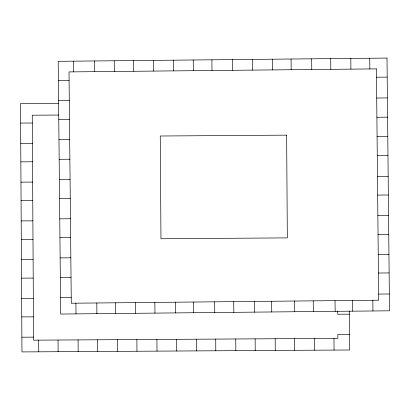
<?xml version="1.0" encoding="UTF-8"?>
<svg xmlns="http://www.w3.org/2000/svg" width="410" height="410" viewBox="0 0 410 410"><rect width="100%" height="100%" fill="white"/><g stroke="black" fill="none" stroke-linecap="round" stroke-linejoin="round"><path stroke-width="0.61" d="M376.498 77.213L387.199 77.106M58.389 80.396L69.095 80.288M58.589 100.563L69.29 100.455M376.703 98.031L387.404 97.928M58.773 119.418L69.474 119.315M376.892 117.275L387.593 117.173M58.973 139.59L69.674 139.482M377.082 136.689L387.783 136.586M377.267 155.636L387.973 155.528M59.168 159.321L69.869 159.213M59.368 179.488L70.069 179.38M377.477 176.725L388.178 176.623M377.656 195.098L388.362 194.991M59.552 198.676L70.259 198.568M377.856 215.378L388.557 215.276M59.752 218.843L70.453 218.735M378.046 234.397L388.747 234.289M59.937 237.733L70.643 237.626M378.245 254.625L388.946 254.518M60.137 257.9L70.838 257.793M378.425 273.034L389.126 272.927M60.331 277.544L71.032 277.442M378.63 294.083L389.336 293.975M60.531 297.711L71.232 297.609M58.615 103.371L20.5 103.592L21.961 351.923L349.627 349.991L349.402 310.959M58.686 115.056L32.257 115.21L33.579 340.167L337.876 338.373L337.85 334.396L349.535 334.329M20.613 123.087L32.303 123.02M20.736 143.387L32.421 143.315M20.843 161.853L32.528 161.781M20.961 182.153L32.651 182.081M21.069 200.618L32.759 200.546M21.192 220.913L32.877 220.846M21.299 239.378L32.984 239.312M21.417 259.679L33.107 259.612M21.53 278.144L33.215 278.077M21.648 298.444L33.333 298.377M349.417 314.162L337.732 314.229L337.712 311.031M21.756 316.909L33.441 316.843M21.873 337.21L33.564 337.138M372.839 300.263L372.941 310.964M369.738 58.251L369.846 68.952M350.806 58.435L350.914 69.136M352.313 300.463L352.415 311.169M335.042 300.638L335.149 311.339M330.701 58.635L330.808 69.336M311.667 58.82L311.774 69.521M313.23 300.853L313.337 311.554M294.595 301.032L294.703 311.738M291.064 59.025L291.167 69.726M272.614 59.204L272.717 69.91M271.64 301.258L271.743 311.964M252.586 59.404L252.688 70.105M254.579 301.427L254.687 312.128M232.414 59.599L232.516 70.305M233.731 301.632L233.838 312.338M214.655 301.821L214.758 312.522M211.909 59.804L212.011 70.505M193.233 59.988L193.335 70.689M193.448 302.032L193.551 312.733M173.579 60.178L173.686 70.884M175.613 302.206L175.721 312.907M153.458 60.378L153.56 71.079M154.857 302.411L154.959 313.112M133.645 60.572L133.747 71.278M135.561 302.601L135.669 313.301M114.231 60.762L114.339 71.468M115.456 302.795L115.558 313.501M94.525 60.957L94.628 71.663M73.569 61.167L73.672 71.868M333.986 338.399L334.053 350.084M314.603 338.511L314.67 350.196M294.564 338.629L294.631 350.314M275.182 338.742L275.253 350.432M255.143 338.86L255.215 350.55M235.765 338.973L235.832 350.663M215.727 339.09L215.793 350.781M196.344 339.208L196.41 350.893M176.305 339.326L176.377 351.011M156.927 339.439L156.994 351.124M136.889 339.557L136.955 351.242M117.506 339.67L117.573 351.36M97.467 339.787L97.539 351.478M96.821 302.98L96.888 313.686M78.085 339.905L78.156 351.59M75.917 303.185L75.983 313.891M58.051 340.023L58.117 351.708M38.668 340.136L38.735 351.821M387.009 58.076L58.205 61.315L60.69 314.039L389.5 310.806L387.009 58.076M376.416 68.885L69.008 71.914L71.289 303.231L378.691 300.207L376.416 68.885M286.631 135.141L160.259 136.007L160.961 238.753L287.333 237.887L286.631 135.141"/></g></svg>
